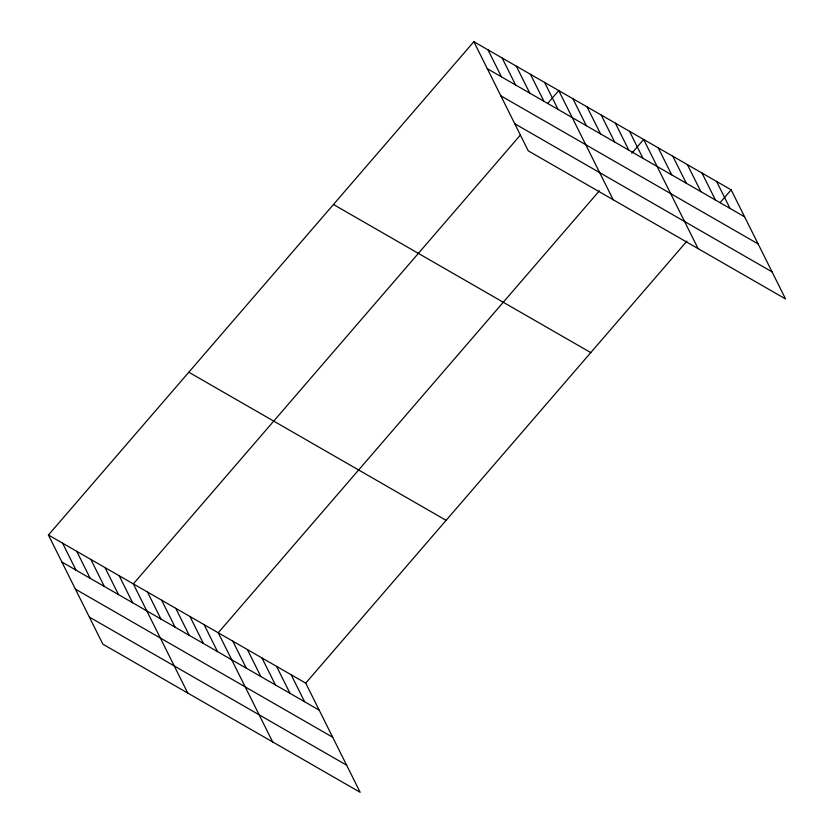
<?xml version="1.0" encoding="UTF-8"?>
<svg xmlns="http://www.w3.org/2000/svg" width="834" height="834" viewBox="0 0 834 834"><rect width="100%" height="100%" fill="white"/><g stroke="black" fill="none" stroke-linecap="round" stroke-linejoin="round"><path stroke-width="1.25" d="M48.424 535.021L305.724 683.14L360.152 792.3L102.853 644.171L48.424 535.021L473.848 41.7L731.147 189.829L785.576 298.979L528.276 150.86L473.848 41.7M520.468 134.983L133.336 583.904L187.754 693.054M547.698 103.406L558.759 90.583L613.188 199.743M599.427 190.767L218.247 632.777L272.666 741.937M631.755 153.279L643.671 139.466L698.089 248.615M305.724 683.14L686.903 241.13M720.086 202.652L731.147 189.829M487.306 68.69L744.606 216.819M500.827 95.806L758.127 243.935M514.755 123.745L772.055 271.863M333.464 204.497L590.764 352.615M188.818 372.225L446.117 520.343M61.883 562.012L319.182 710.13M75.404 589.127L332.703 737.246M89.332 617.056L346.631 765.185M716.573 181.426L730.031 208.417M701.988 173.034L715.447 200.024M687.414 164.642L700.873 191.632M672.829 156.25L686.288 183.24M658.255 147.858L671.704 174.848M629.514 131.313L642.972 158.304M615.367 123.171L628.826 150.162M601.22 115.019L614.668 142.009M587.063 106.877L600.522 133.867M572.916 98.725L586.365 125.715M544.612 82.43L558.071 109.421M530.455 74.289L543.914 101.279M516.309 66.136L529.767 93.127M502.151 57.994L515.61 84.985M488.005 49.842L501.463 76.832M291.149 674.748L304.598 701.738M276.565 666.356L290.023 693.346M261.98 657.963L275.439 684.954M247.406 649.571L260.865 676.562M232.822 641.179L246.28 668.17M204.09 624.635L217.549 651.625M189.943 616.482L203.392 643.473M175.786 608.34L189.245 635.331M161.64 600.199L175.098 627.189M147.482 592.046L160.941 619.036M119.179 575.752L132.637 602.742M105.032 567.61L118.491 594.6M90.875 559.458L104.333 586.448M76.728 551.316L90.187 578.306M62.571 543.163L76.03 570.154"/></g></svg>
